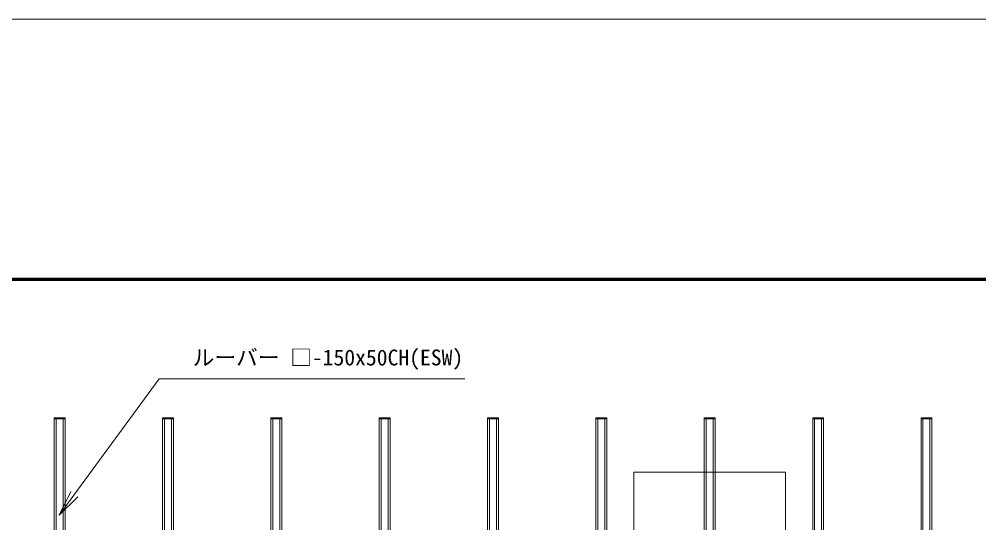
# Model space of a CAD drawing. Units: millimetres at full size, sheet at 1:40; details may follow other scales. Extents: x -800 to 17600, y -600 to 12480.
# Drawn here: x 3420 to 7848, y 10154 to 12480 of the extents above; entities that cross this region are included whole.
import ezdxf
from ezdxf.enums import TextEntityAlignment as Align

# ---------------------------------------------------------------- set-up
doc = ezdxf.new("R2010")
doc.units = ezdxf.units.MM
doc.header["$LTSCALE"] = 40
for name, color, linetype, lineweight in [('D-STR', 1, 'Continuous', 13), ('D-STR-HTXT', 7, 'Continuous', 13), ('D-TTL', 7, 'Continuous', 70), ('V-nasSTD', 5, 'Continuous', 13)]:
    doc.layers.add(name, color=color, linetype=linetype, lineweight=lineweight)
doc.styles.add('ＭＳ ゴシック', font='')
doc.styles.get('ＭＳ ゴシック').set_extended_font_data('MS Gothic')

# ---------------------------------------------------------------- blocks, each defined once
blk = doc.blocks.new('open_arrow')
at = {"color": 0, "linetype": 'Continuous', "lineweight": -2}
blk.add_lwpolyline([(7.5, 1.25), (0, 0), (7.5, -1.25)], dxfattribs=at)

msp = doc.modelspace()

# ---------------------------------------------------------------- linework, layer by layer
at = {"layer": 'D-STR'}
for points in [[(3581.9, 10638.81), (3631.9, 10638.81), (3631.9, 6938.81), (3581.9, 6938.81)], [(3581.9, 10638.81), (3631.9, 10638.81), (3631.9, 10633.81), (3581.9, 10633.81)], [(3590.65, 10633.81), (3623.15, 10633.81), (3623.15, 6943.81), (3590.65, 6943.81)], [(4081.9, 10638.81), (4131.9, 10638.81), (4131.9, 6938.81), (4081.9, 6938.81)], [(4081.9, 10638.81), (4131.9, 10638.81), (4131.9, 10633.81), (4081.9, 10633.81)], [(4090.65, 10633.81), (4123.15, 10633.81), (4123.15, 6943.81), (4090.65, 6943.81)], [(4581.9, 10638.81), (4631.9, 10638.81), (4631.9, 6938.81), (4581.9, 6938.81)], [(4581.9, 10638.81), (4631.9, 10638.81), (4631.9, 10633.81), (4581.9, 10633.81)], [(4590.65, 10633.81), (4623.15, 10633.81), (4623.15, 6943.81), (4590.65, 6943.81)], [(5081.9, 10638.81), (5131.9, 10638.81), (5131.9, 6938.81), (5081.9, 6938.81)], [(5081.9, 10638.81), (5131.9, 10638.81), (5131.9, 10633.81), (5081.9, 10633.81)], [(5090.65, 10633.81), (5123.15, 10633.81), (5123.15, 6943.81), (5090.65, 6943.81)], [(5581.9, 10638.81), (5631.9, 10638.81), (5631.9, 6938.81), (5581.9, 6938.81)], [(5581.9, 10638.81), (5631.9, 10638.81), (5631.9, 10633.81), (5581.9, 10633.81)], [(5590.65, 10633.81), (5623.15, 10633.81), (5623.15, 6943.81), (5590.65, 6943.81)], [(6081.9, 10638.81), (6131.9, 10638.81), (6131.9, 6938.81), (6081.9, 6938.81)], [(6081.9, 10638.81), (6131.9, 10638.81), (6131.9, 10633.81), (6081.9, 10633.81)], [(6090.65, 10633.81), (6123.15, 10633.81), (6123.15, 6943.81), (6090.65, 6943.81)], [(6581.9, 10638.81), (6631.9, 10638.81), (6631.9, 6938.81), (6581.9, 6938.81)], [(6581.9, 10638.81), (6631.9, 10638.81), (6631.9, 10633.81), (6581.9, 10633.81)], [(6590.65, 10633.81), (6623.15, 10633.81), (6623.15, 6943.81), (6590.65, 6943.81)], [(7081.9, 10638.81), (7131.9, 10638.81), (7131.9, 6938.81), (7081.9, 6938.81)], [(7081.9, 10638.81), (7131.9, 10638.81), (7131.9, 10633.81), (7081.9, 10633.81)], [(7090.65, 10633.81), (7123.15, 10633.81), (7123.15, 6943.81), (7090.65, 6943.81)], [(7581.9, 10638.81), (7631.9, 10638.81), (7631.9, 6938.81), (7581.9, 6938.81)], [(7581.9, 10638.81), (7631.9, 10638.81), (7631.9, 10633.81), (7581.9, 10633.81)], [(7590.65, 10633.81), (7623.15, 10633.81), (7623.15, 6943.81), (7590.65, 6943.81)], [(6256.9, 10388.81), (6956.9, 10388.81), (6956.9, 9688.81), (6256.9, 9688.81)]]:
    msp.add_lwpolyline(points, close=True, dxfattribs=at)
at = {"layer": 'D-STR-HTXT'}
msp.add_lwpolyline([(3604.42, 10189.75), (4065.71, 10818.88), (4185.71, 10818.88), (5476.96, 10818.88)], dxfattribs=at)
at = {"layer": 'D-TTL'}
msp.add_lwpolyline([(600, 600), (600, 11280), (16200, 11280), (16200, 600)], close=True, dxfattribs=at)
at = {"layer": 'V-nasSTD'}
msp.add_lwpolyline([(-800, -600), (-800, 12480), (17600, 12480), (17600, -600)], close=True, dxfattribs=at)

# ---------------------------------------------------------------- block references
at = {"layer": 'D-STR-HTXT', "xscale": 16, "yscale": 16, "rotation": 53.8}
msp.add_blockref('open_arrow', (3604.42, 10189.75), dxfattribs=at)

# ---------------------------------------------------------------- texts
at = {"layer": 'D-STR-HTXT', "style": 'ＭＳ ゴシック'}
msp.add_text('ルーバー □-150x50CH(ESW)', height=73.31, dxfattribs=at).set_placement((4221.22, 10954.39), align=Align.TOP_LEFT)

doc.saveas('drawing.dxf')
